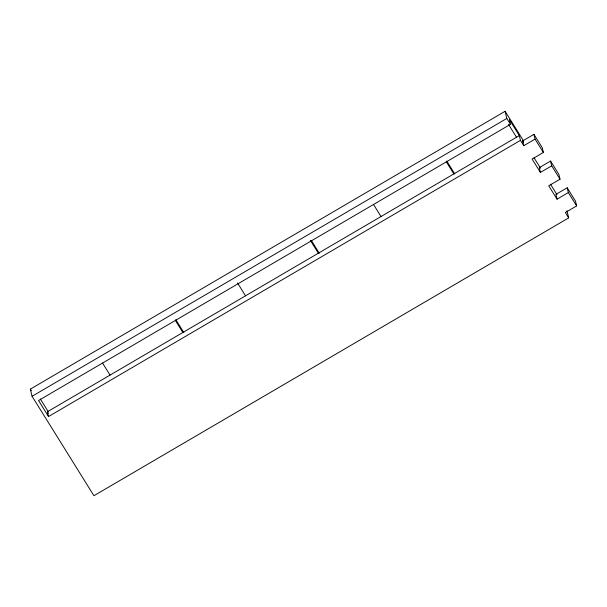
<?xml version="1.0" encoding="UTF-8"?>
<svg xmlns="http://www.w3.org/2000/svg" width="607" height="607" viewBox="0 0 607 607"><rect width="100%" height="100%" fill="white"/><g stroke="black" fill="none" stroke-linecap="round" stroke-linejoin="round"><path stroke-width="0.91" d="M566.976 210.705L568.683 217.875L93.926 495.714L32.057 396.295L30.35 389.125L505.107 111.286L523.568 140.953M32.057 396.295L506.815 118.448L505.107 111.286M510.479 124.329L38.537 400.521L48.514 416.554L520.457 140.361L519.319 135.589L509.341 119.549L510.479 124.329L506.815 118.448M48.514 416.554L47.376 411.781L519.319 135.589M533.932 134.329L535.071 139.102L523.78 145.71L522.642 140.93L533.932 134.329L542.248 147.691L543.386 152.463L532.096 159.072L540.412 172.434L551.702 165.832L550.564 161.052L539.274 167.661L540.412 172.434M550.564 161.052L558.88 174.414L560.018 179.194L548.728 185.803L557.044 199.164L568.334 192.556L567.196 187.783L555.906 194.384L557.044 199.164M567.196 187.783L575.512 201.145L576.65 205.917L565.36 212.526L568.683 217.875M535.071 139.102L543.386 152.463M551.702 165.832L560.018 179.194M568.334 192.556L576.65 205.917M534.046 157.79L540.534 168.215M550.511 184.247L556.998 194.672M522.642 140.93L523.621 142.508M520.457 140.361L523.78 145.71M508.514 124.412L516.496 137.243M446.79 161.121L454.802 173.989M446.35 161.887L453.831 173.913M373.525 204.498L381.006 216.532M311.308 240.41L319.312 253.278M310.367 240.372L318.349 253.202M237.542 282.991L245.524 295.821M175.825 319.699L183.83 332.568M175.377 320.466L182.866 332.492M102.56 363.077L110.042 375.111M40.343 398.996L48.348 411.857M47.376 411.781L48.378 413.39M30.35 389.125L31.352 390.733"/></g></svg>
